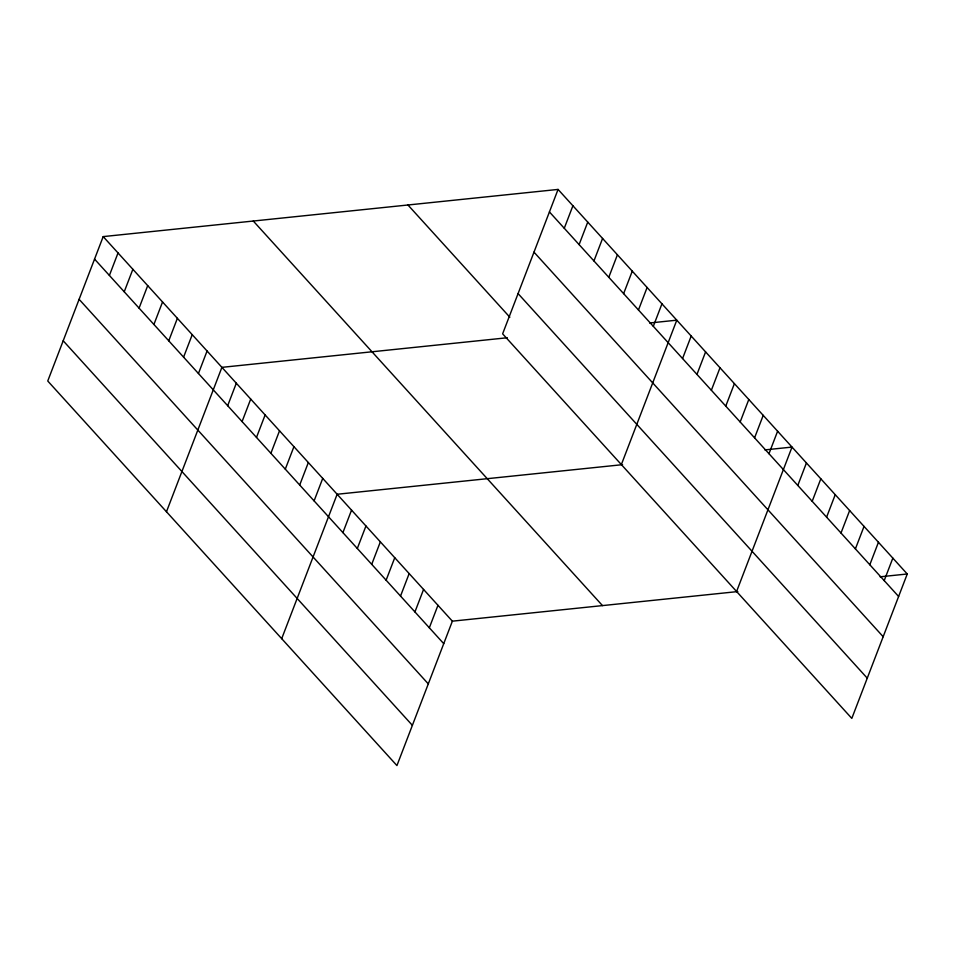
<?xml version="1.0" encoding="UTF-8"?>
<svg xmlns="http://www.w3.org/2000/svg" width="955" height="955" viewBox="0 0 955 955"><rect width="100%" height="100%" fill="white"/><g stroke="black" fill="none" stroke-linecap="round" stroke-linejoin="round"><path stroke-width="1.43" d="M558.066 189.424L502.628 333.832L851.812 718.399L907.25 573.991L558.066 189.424L103.188 236.601L47.75 381.009L396.934 765.576L452.372 621.168L737.809 591.563M109.395 275.434L118.026 252.944M124.234 291.776L132.864 269.298M139.072 308.131L147.703 285.641M153.91 324.473L162.541 301.983M168.749 340.816L177.379 318.325M183.587 357.158L192.23 334.668M198.437 373.501L207.068 351.01M166.468 511.761L221.906 367.353L507.344 337.748M227.672 405.708L236.315 383.218M242.081 421.573L250.711 399.083M256.489 437.438L265.12 414.948M270.886 453.303L279.517 430.812M285.294 469.168L293.925 446.677M299.703 485.021L308.334 462.542M314.1 500.886L322.73 478.395M281.701 638.668L337.139 494.26L622.576 464.655M342.905 532.615L351.547 510.125M357.313 548.48L365.944 525.99M371.722 564.345L380.353 541.855M386.118 580.21L394.749 557.72M400.527 596.075L409.158 573.585M414.936 611.928L423.566 589.45M564.274 228.257L572.905 205.767M429.332 627.793L437.963 605.303M579.112 244.599L587.743 222.109M593.95 260.942L602.581 238.452M608.789 277.284L617.419 254.806M623.627 293.639L632.27 271.148M638.477 309.981L647.108 287.491M653.316 326.324L661.946 303.833M621.359 464.584L676.785 320.176L649.627 322.993M682.562 358.531L691.193 336.041M696.959 374.396L705.59 351.906M711.368 390.261L719.998 367.771M725.764 406.114L734.407 383.635M740.173 421.979L748.804 399.488M754.581 437.844L763.212 415.353M768.978 453.709L777.609 431.218M736.591 591.491L792.017 447.083L764.86 449.901M797.795 485.438L806.426 462.948M812.192 501.303L820.823 478.813M826.6 517.168L835.231 494.678M840.997 533.021L849.64 510.543M855.405 548.886L864.036 526.396M869.814 564.751L878.445 542.261M884.211 580.616L892.841 558.126M880.092 576.808L907.25 573.991M549.423 211.915L898.619 596.481M533.988 252.144L883.172 636.71M518.076 293.591L867.259 678.169M407.952 204.991L509.851 317.227M253.29 221.035L602.486 605.601M103.188 236.601L452.372 621.168M94.545 259.091L443.741 643.658M79.11 299.321L428.294 683.887M63.197 340.78L412.381 725.346"/></g></svg>
